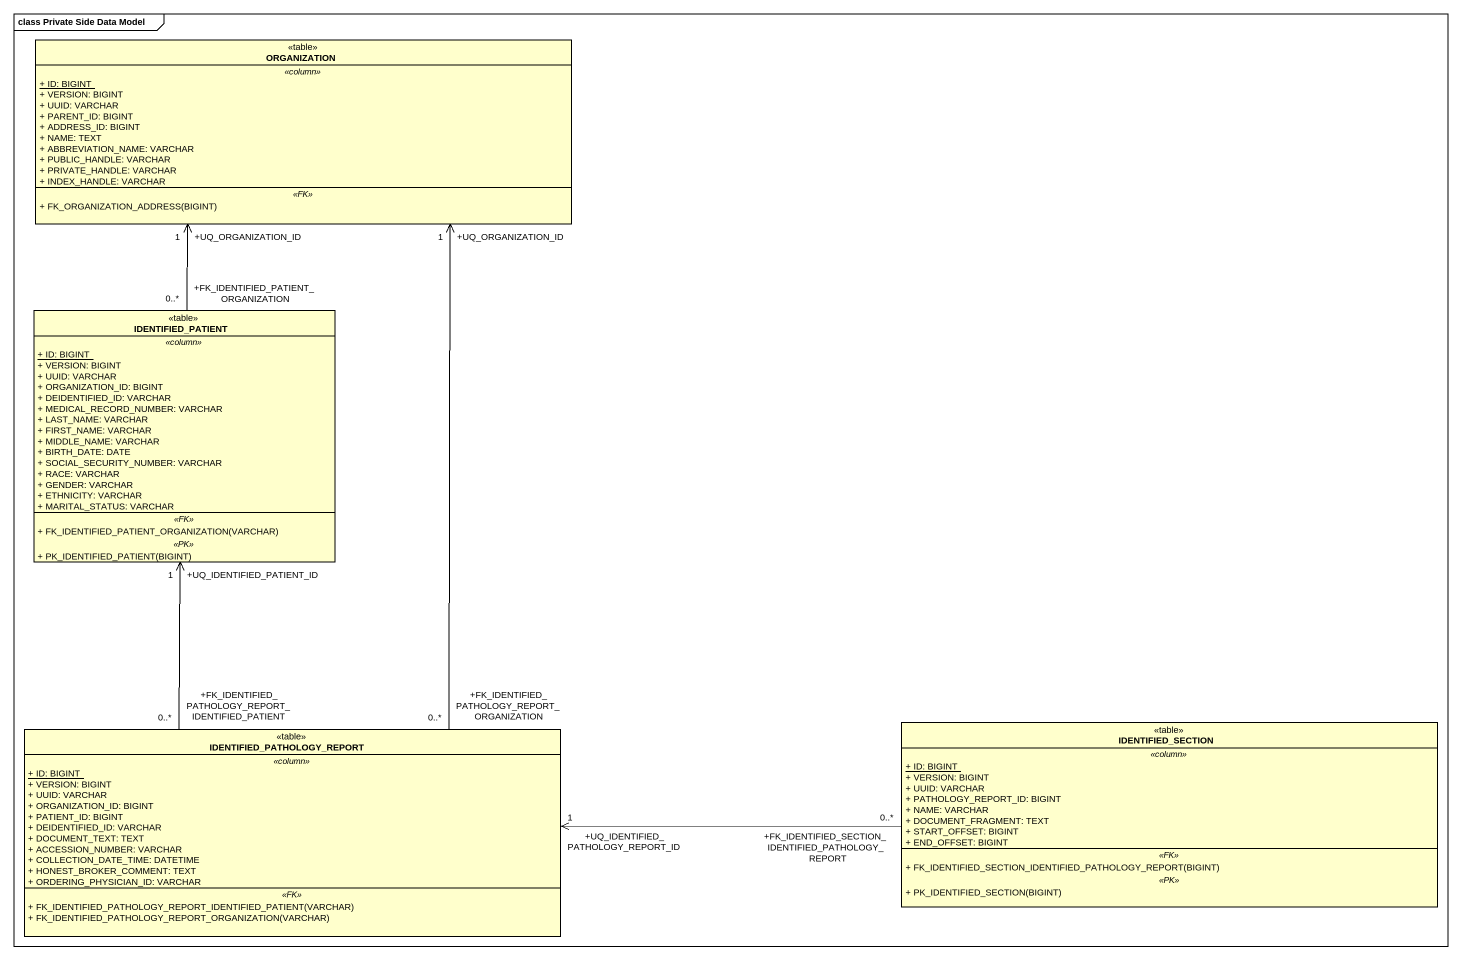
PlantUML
@startuml
mainframe class Private Side Data Model
hide circle
hide empty members
skinparam classAttributeIconSize 0
class ORGANIZATION <<table>> {
  .. <<column>> ..
  {static} + ID: BIGINT
  + VERSION: BIGINT
  + UUID: VARCHAR
  + PARENT_ID: BIGINT
  + ADDRESS_ID: BIGINT
  + NAME: TEXT
  + ABBREVIATION_NAME: VARCHAR
  + PUBLIC_HANDLE: VARCHAR
  + PRIVATE_HANDLE: VARCHAR
  + INDEX_HANDLE: VARCHAR
  .. <<FK>> ..
  + FK_ORGANIZATION_ADDRESS(BIGINT)
}
class IDENTIFIED_PATIENT <<table>> {
  .. <<column>> ..
  {static} + ID: BIGINT
  + VERSION: BIGINT
  + UUID: VARCHAR
  + ORGANIZATION_ID: BIGINT
  + DEIDENTIFIED_ID: VARCHAR
  + MEDICAL_RECORD_NUMBER: VARCHAR
  + LAST_NAME: VARCHAR
  + FIRST_NAME: VARCHAR
  + MIDDLE_NAME: VARCHAR
  + BIRTH_DATE: DATE
  + SOCIAL_SECURITY_NUMBER: VARCHAR
  + RACE: VARCHAR
  + GENDER: VARCHAR
  + ETHNICITY: VARCHAR
  + MARITAL_STATUS: VARCHAR
  .. <<FK>> ..
  + FK_IDENTIFIED_PATIENT_ORGANIZATION(VARCHAR)
  .. <<PK>> ..
  + PK_IDENTIFIED_PATIENT(BIGINT)
}
class IDENTIFIED_PATHOLOGY_REPORT <<table>> {
  .. <<column>> ..
  {static} + ID: BIGINT
  + VERSION: BIGINT
  + UUID: VARCHAR
  + ORGANIZATION_ID: BIGINT
  + PATIENT_ID: BIGINT
  + DEIDENTIFIED_ID: VARCHAR
  + DOCUMENT_TEXT: TEXT
  + ACCESSION_NUMBER: VARCHAR
  + COLLECTION_DATE_TIME: DATETIME
  + HONEST_BROKER_COMMENT: TEXT
  + ORDERING_PHYSICIAN_ID: VARCHAR
  .. <<FK>> ..
  + FK_IDENTIFIED_PATHOLOGY_REPORT_IDENTIFIED_PATIENT(VARCHAR)
  + FK_IDENTIFIED_PATHOLOGY_REPORT_ORGANIZATION(VARCHAR)
}
class IDENTIFIED_SECTION <<table>> {
  .. <<column>> ..
  {static} + ID: BIGINT
  + VERSION: BIGINT
  + UUID: VARCHAR
  + PATHOLOGY_REPORT_ID: BIGINT
  + NAME: VARCHAR
  + DOCUMENT_FRAGMENT: TEXT
  + START_OFFSET: BIGINT
  + END_OFFSET: BIGINT
  .. <<FK>> ..
  + FK_IDENTIFIED_SECTION_IDENTIFIED_PATHOLOGY_REPORT(BIGINT)
  .. <<PK>> ..
  + PK_IDENTIFIED_SECTION(BIGINT)
}
IDENTIFIED_PATIENT "+FK_IDENTIFIED_PATIENT_ORGANIZATION\n0..*" -up-> "+UQ_ORGANIZATION_ID\n1" ORGANIZATION
IDENTIFIED_PATHOLOGY_REPORT "+FK_IDENTIFIED_PATHOLOGY_REPORT_ORGANIZATION\n0..*" -up-> "+UQ_ORGANIZATION_ID\n1" ORGANIZATION
IDENTIFIED_PATHOLOGY_REPORT "+FK_IDENTIFIED_PATHOLOGY_REPORT_IDENTIFIED_PATIENT\n0..*" -up-> "+UQ_IDENTIFIED_PATIENT_ID\n1" IDENTIFIED_PATIENT
IDENTIFIED_SECTION "+FK_IDENTIFIED_SECTION_IDENTIFIED_PATHOLOGY_REPORT\n0..*" -left-> "+UQ_IDENTIFIED_PATHOLOGY_REPORT_ID\n1" IDENTIFIED_PATHOLOGY_REPORT
@enduml
